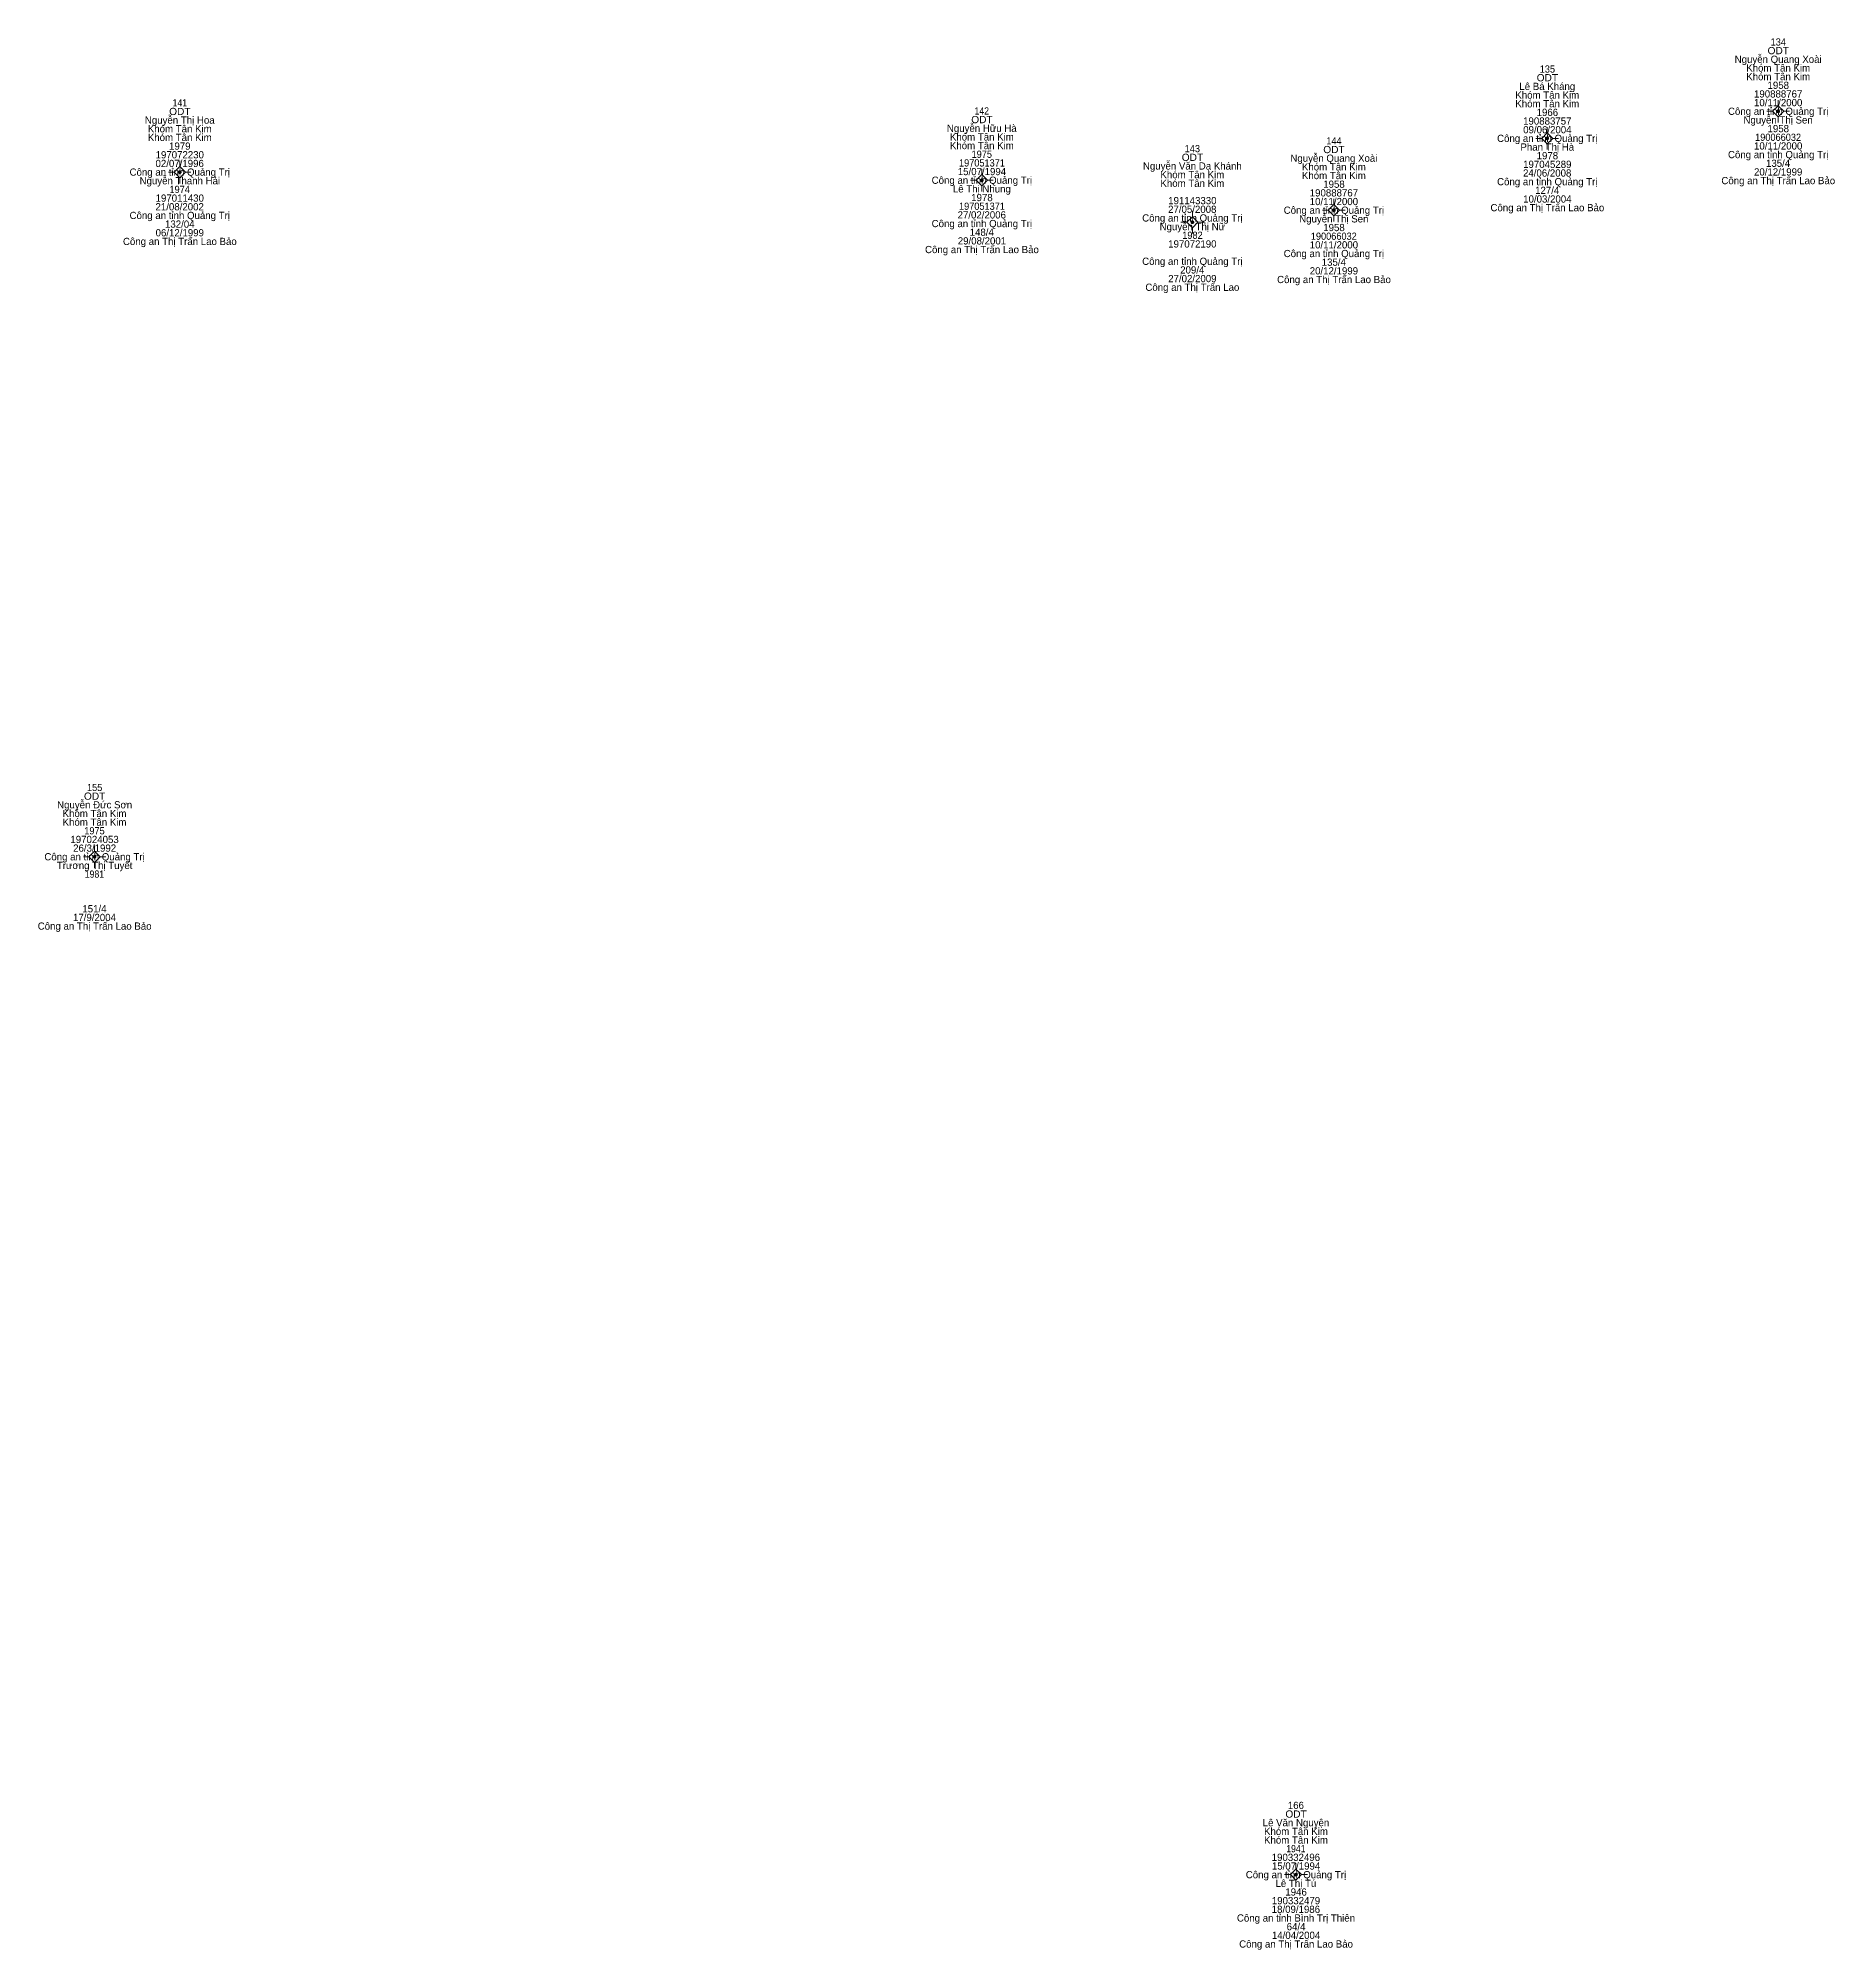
# Model space of a CAD drawing. Header units: metres. Extents: x 535754 to 536552, y 1836422 to 1837057.
# Drawn here: x 536240.4 to 536339.9, y 1836619.8 to 1836725.7 of the extents above; entities that cross this region are included whole.
import ezdxf
from ezdxf.enums import TextEntityAlignment as Align

# ---------------------------------------------------------------- set-up
doc = ezdxf.new("R2010")
doc.units = ezdxf.units.M
doc.header["$LTSCALE"] = 0.16
doc.linetypes.add('MEDIUM_DASHED', pattern=[4.5, 3, -1.5])
doc.layers.add('11', color=7, linetype='MEDIUM_DASHED', lineweight=13)
doc.layers.add('15', color=7, linetype='Continuous', lineweight=13)

msp = doc.modelspace()

# ---------------------------------------------------------------- hatches: boundary and pattern name
at = {"layer": '11'}
for points in [[(536336.8149, 1836721.66, 1), (536336.6649, 1836721.66, 1)], [(536324.0249, 1836720.16, 1), (536323.8749, 1836720.16, 1)], [(536248.2749, 1836718.29, 1), (536248.1249, 1836718.29, 1)], [(536292.7049, 1836717.84, 1), (536292.5549, 1836717.84, 1)], [(536304.3649, 1836715.51, 1), (536304.2149, 1836715.51, 1)], [(536312.2049, 1836716.18, 1), (536312.0549, 1836716.18, 1)], [(536243.5549, 1836680.36, 1), (536243.4049, 1836680.36, 1)], [(536310.1049, 1836623.97, 1), (536309.9549, 1836623.97, 1)]]:
    msp.add_hatch(color=256, dxfattribs=at).paths.add_polyline_path(points)

# ---------------------------------------------------------------- linework, layer by layer
for p, q in [((536336.74, 1836722.28), (536336.74, 1836721.97)), ((536323.95, 1836720.78), (536323.95, 1836720.47)), ((536336.43, 1836721.66), (536336.12, 1836721.66)), ((536336.74, 1836721.35), (536336.74, 1836721.04)), ((536337.36, 1836721.66), (536337.05, 1836721.66)), ((536323.64, 1836720.16), (536323.32, 1836720.16)), ((536323.95, 1836719.85), (536323.95, 1836719.54)), ((536324.57, 1836720.16), (536324.26, 1836720.16)), ((536248.2, 1836718.92), (536248.2, 1836718.6)), ((536247.89, 1836718.29), (536247.57, 1836718.29)), ((536248.2, 1836717.98), (536248.2, 1836717.66)), ((536248.82, 1836718.29), (536248.51, 1836718.29)), ((536292.32, 1836717.84), (536292, 1836717.84)), ((536292.63, 1836718.46), (536292.63, 1836718.15)), ((536292.63, 1836717.53), (536292.63, 1836717.22)), ((536293.26, 1836717.84), (536292.94, 1836717.84)), ((536312.13, 1836716.8), (536312.13, 1836716.49)), ((536303.98, 1836715.51), (536303.66, 1836715.51)), ((536304.29, 1836716.14), (536304.29, 1836715.82)), ((536304.92, 1836715.51), (536304.6, 1836715.51)), ((536311.82, 1836716.18), (536311.5, 1836716.18)), ((536312.13, 1836715.87), (536312.13, 1836715.56)), ((536312.76, 1836716.18), (536312.44, 1836716.18)), ((536304.29, 1836715.2), (536304.29, 1836714.88)), ((536243.48, 1836680.98), (536243.48, 1836680.67)), ((536243.17, 1836680.36), (536242.86, 1836680.36)), ((536243.48, 1836680.05), (536243.48, 1836679.74)), ((536244.1, 1836680.36), (536243.79, 1836680.36)), ((536310.03, 1836624.6), (536310.03, 1836624.28)), ((536309.72, 1836623.97), (536309.4, 1836623.97)), ((536310.03, 1836623.66), (536310.03, 1836623.34)), ((536310.66, 1836623.97), (536310.34, 1836623.97))]:
    msp.add_line(p, q, dxfattribs=at)
for points in [[(536336.74, 1836721.97), (536336.43, 1836721.66), (536336.74, 1836721.35), (536337.05, 1836721.66)], [(536323.95, 1836720.47), (536323.64, 1836720.16), (536323.95, 1836719.85), (536324.26, 1836720.16)], [(536248.2, 1836718.6), (536247.89, 1836718.29), (536248.2, 1836717.98), (536248.51, 1836718.29)], [(536292.63, 1836718.15), (536292.32, 1836717.84), (536292.63, 1836717.53), (536292.94, 1836717.84)], [(536312.13, 1836716.49), (536311.82, 1836716.18), (536312.13, 1836715.87), (536312.44, 1836716.18)], [(536304.29, 1836715.82), (536303.98, 1836715.51), (536304.29, 1836715.2), (536304.6, 1836715.51)], [(536243.48, 1836680.67), (536243.17, 1836680.36), (536243.48, 1836680.05), (536243.79, 1836680.36)], [(536310.03, 1836624.28), (536309.72, 1836623.97), (536310.03, 1836623.66), (536310.34, 1836623.97)]]:
    msp.add_lwpolyline(points, close=True, dxfattribs=at)
for centre in [(536336.7399, 1836721.66), (536323.9499, 1836720.16), (536248.1999, 1836718.29), (536292.6299, 1836717.84), (536304.2899, 1836715.51), (536312.1299, 1836716.18), (536243.4799, 1836680.36), (536310.0299, 1836623.97)]:
    msp.add_circle(centre, 0.075, dxfattribs=at)

# ---------------------------------------------------------------- texts
at = {"layer": '15'}
for s, width, p in [('ODT', 1.05, (536336.745, 1836724.82)), ('134', 0.95, (536336.745, 1836725.3)), ('135', 0.95, (536323.955, 1836723.8)), ('ODT', 1.05, (536323.955, 1836723.32)), ('ODT', 1.05, (536248.205, 1836721.45)), ('141', 0.9, (536248.205, 1836721.93)), ('142', 0.9, (536292.625, 1836721.48)), ('ODT', 1.05, (536292.635, 1836721)), ('143', 0.95, (536304.29, 1836719.39)), ('ODT', 1.05, (536312.135, 1836719.34)), ('144', 0.95, (536312.135, 1836719.82)), ('190066032', 0.95, (536336.735, 1836720.02)), ('197051371', 0.95, (536292.635, 1836718.6)), ('1975', 0.95, (536292.625, 1836719.08)), ('ODT', 1.05, (536304.295, 1836718.91)), ('1974', 0.95, (536248.195, 1836717.13)), ('197051371', 0.95, (536292.635, 1836716.2)), ('1982', 0.95, (536304.295, 1836714.59)), ('190066032', 0.95, (536312.125, 1836714.54)), ('ODT', 1.05, (536243.485, 1836683.52)), ('155', 0.95, (536243.485, 1836684)), ('1975', 0.95, (536243.475, 1836681.6)), ('1981', 0.9, (536243.475, 1836679.2)), ('ODT', 1.05, (536310.035, 1836627.13)), ('1941', 0.9, (536310.025, 1836625.21))]:
    msp.add_text(s, height=0.4, dxfattribs=dict(at, width=width)).set_placement(p, align=Align.CENTER)
for s, p in [('Nguyễn Quang Xoài', (536336.74, 1836724.34)), ('Khóm Tân Kim', (536336.74, 1836723.86)), ('Khóm Tân Kim', (536323.95, 1836722.36)), ('Lê Bá Kháng', (536323.95, 1836722.84)), ('Khóm Tân Kim', (536336.74, 1836723.38)), ('190888767', (536336.74, 1836722.42)), ('1958', (536336.745, 1836722.9)), ('Khóm Tân Kim', (536323.95, 1836721.88)), ('1966', (536323.955, 1836721.4)), ('Công an tỉnh Quảng Trị', (536336.74, 1836721.46)), ('10/11/2000', (536336.74, 1836721.94)), ('Nguyễn Thị Hoa', (536248.2, 1836720.97)), ('Khóm Tân Kim', (536248.2, 1836720.49)), ('Nguyễn Hữu Hà', (536292.625, 1836720.52)), ('09/06/2004', (536323.955, 1836720.44)), ('190883757', (536323.95, 1836720.92)), ('Nguyễn Thị Sen', (536336.735, 1836720.98)), ('1958', (536336.745, 1836720.5)), ('Khóm Tân Kim', (536248.2, 1836720.01)), ('1979', (536248.2, 1836719.53)), ('Khóm Tân Kim', (536292.63, 1836720.04)), ('Khóm Tân Kim', (536292.63, 1836719.56)), ('Công an tỉnh Quảng Trị', (536323.95, 1836719.96)), ('Phan Thị Hà', (536323.95, 1836719.48)), ('10/11/2000', (536336.74, 1836719.54)), ('02/07/1996', (536248.195, 1836718.57)), ('197072230', (536248.2, 1836719.05)), ('15/07/1994', (536292.635, 1836718.12)), ('Nguyễn Văn Dạ Khánh', (536304.29, 1836718.43)), ('Nguyễn Quang Xoài', (536312.13, 1836718.86)), ('Khóm Tân Kim', (536312.13, 1836718.38)), ('197045289', (536323.95, 1836718.52)), ('1978', (536323.955, 1836719)), ('Công an tỉnh Quảng Trị', (536336.74, 1836719.06)), ('135/4', (536336.735, 1836718.58)), ('Công an tỉnh Quảng Trị', (536248.2, 1836718.09)), ('Nguyễn Thanh Hải', (536248.205, 1836717.61)), ('Công an tỉnh Quảng Trị', (536292.63, 1836717.64)), ('Lê Thị Nhung', (536292.63, 1836717.16)), ('Khóm Tân Kim', (536304.29, 1836717.95)), ('Khóm Tân Kim', (536304.29, 1836717.47)), ('Khóm Tân Kim', (536312.13, 1836717.9)), ('1958', (536312.135, 1836717.42)), ('Công an tỉnh Quảng Trị', (536323.95, 1836717.56)), ('24/06/2008', (536323.945, 1836718.04)), ('127/4', (536323.945, 1836717.08)), ('Công an Thị Trấn Lao Bảo', (536336.745, 1836717.62)), ('20/12/1999', (536336.74, 1836718.1)), ('21/08/2002', (536248.195, 1836716.17)), ('197011430', (536248.2, 1836716.65)), ('1978', (536292.635, 1836716.68)), ('27/05/2008', (536304.285, 1836716.03)), ('191143330', (536304.29, 1836716.51)), ('190888767', (536312.13, 1836716.94)), ('10/11/2000', (536312.13, 1836716.46)), ('Công an Thị Trấn Lao Bảo', (536323.955, 1836716.12)), ('10/03/2004', (536323.955, 1836716.6)), ('Công an tỉnh Quảng Trị', (536248.2, 1836715.69)), ('132/04', (536248.2, 1836715.21)), ('Công an tỉnh Quảng Trị', (536292.63, 1836715.24)), ('27/02/2006', (536292.625, 1836715.72)), ('Công an tỉnh Quảng Trị', (536304.29, 1836715.55)), ('Nguyễn Thị Nữ', (536304.29, 1836715.07)), ('Công an tỉnh Quảng Trị', (536312.13, 1836715.98)), ('Nguyễn Thị Sen', (536312.125, 1836715.5)), ('1958', (536312.135, 1836715.02)), ('Công an Thị Trấn Lao Bảo', (536248.205, 1836714.25)), ('06/12/1999', (536248.2, 1836714.73)), ('29/08/2001', (536292.635, 1836714.28)), ('148/4', (536292.625, 1836714.76)), ('197072190', (536304.29, 1836714.11)), ('10/11/2000', (536312.13, 1836714.06)), ('Công an Thị Trấn Lao Bảo', (536292.635, 1836713.8)), ('Công an tỉnh Quảng Trị', (536304.29, 1836713.15)), ('Công an tỉnh Quảng Trị', (536312.13, 1836713.58)), ('135/4', (536312.125, 1836713.1)), ('27/02/2009', (536304.29, 1836712.19)), ('209/4', (536304.285, 1836712.67)), ('Công an Thị Trấn Lao Bảo', (536312.135, 1836712.14)), ('20/12/1999', (536312.13, 1836712.62)), ('Công an Thị Trấn Lao', (536304.29, 1836711.71)), ('Nguyễn Đức Sơn', (536243.485, 1836683.04)), ('Khóm Tân Kim', (536243.48, 1836682.56)), ('Khóm Tân Kim', (536243.48, 1836682.08)), ('197024053', (536243.48, 1836681.12)), ('Công an tỉnh Quảng Trị', (536243.48, 1836680.16)), ('26/3/1992', (536243.485, 1836680.64)), ('Trương Thị Tuyết', (536243.485, 1836679.68)), ('151/4', (536243.475, 1836677.28)), ('Công an Thị Trấn Lao Bảo', (536243.485, 1836676.32)), ('17/9/2004', (536243.475, 1836676.8)), ('166', (536310.025, 1836627.61)), ('Lê Văn Nguyện', (536310.03, 1836626.65)), ('Khóm Tân Kim', (536310.03, 1836626.17)), ('Khóm Tân Kim', (536310.03, 1836625.69)), ('190332496', (536310.025, 1836624.73)), ('15/07/1994', (536310.035, 1836624.25)), ('Công an tỉnh Quảng Trị', (536310.03, 1836623.77)), ('Lê Thị Tú', (536310.025, 1836623.29)), ('18/09/1986', (536310.025, 1836621.85)), ('190332479', (536310.03, 1836622.33)), ('1946', (536310.035, 1836622.81)), ('Công an tỉnh Bình Trị Thiên', (536310.03, 1836621.37)), ('64/4', (536310.035, 1836620.89)), ('Công an Thị Trấn Lao Bảo', (536310.035, 1836619.93)), ('14/04/2004', (536310.035, 1836620.41))]:
    msp.add_text(s, height=0.4, dxfattribs=at).set_placement(p, align=Align.CENTER)

doc.saveas('drawing.dxf')
